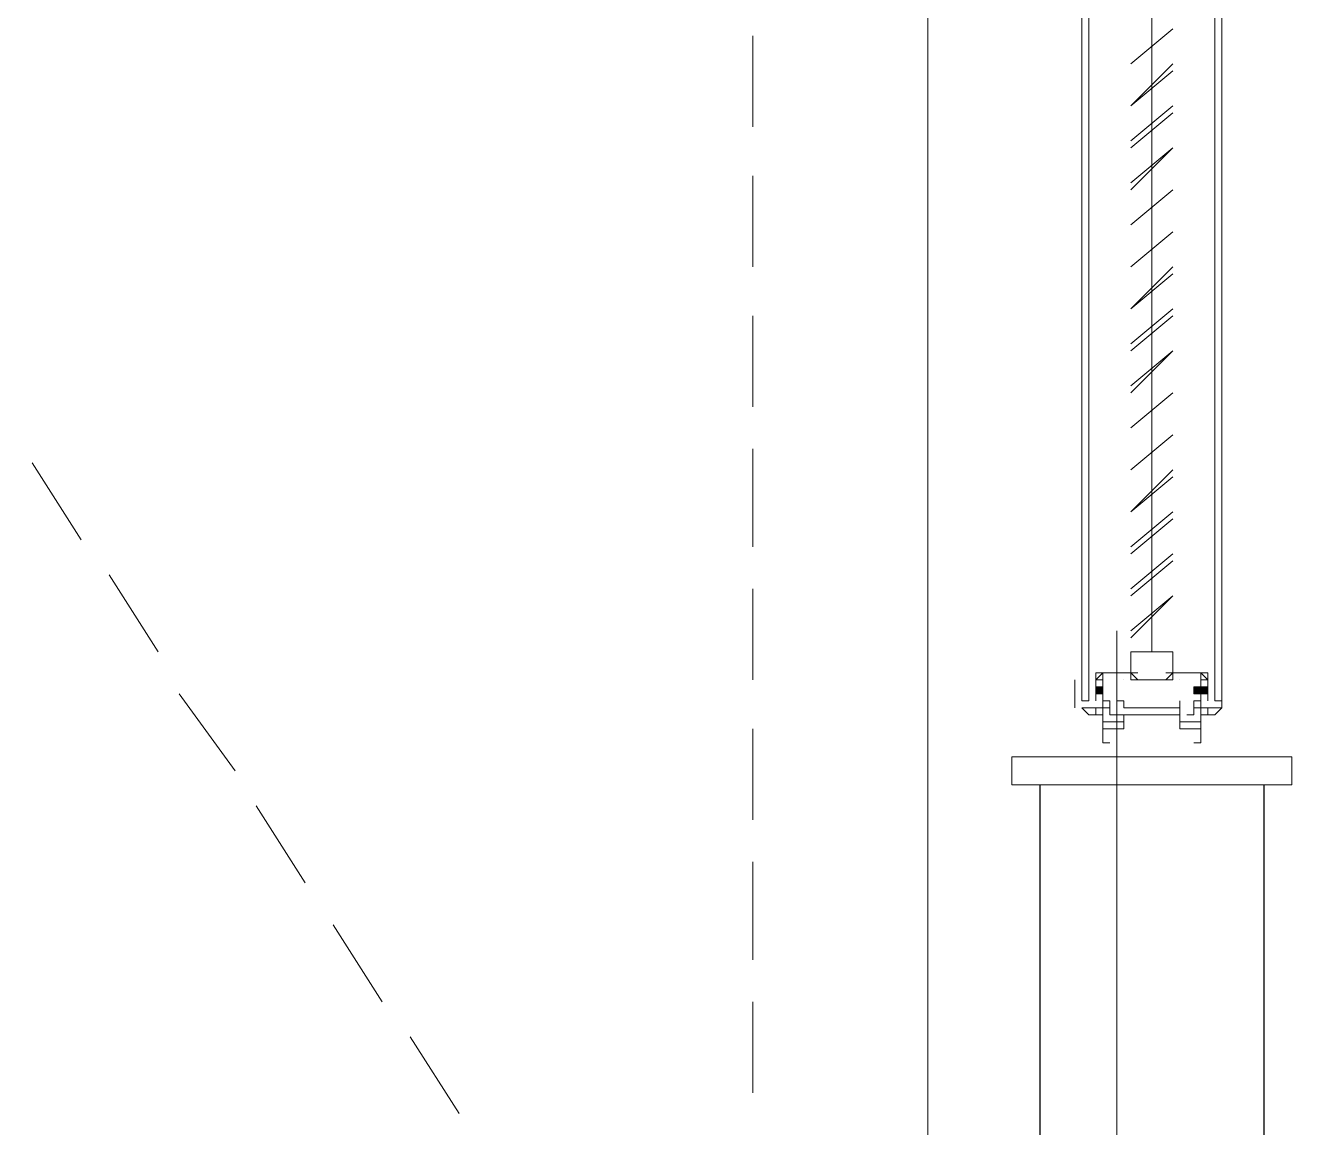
# Model space of a CAD drawing. Header units: millimetres. Extents: x 182 to 575, y -105 to 95.
# Drawn here: x 292.59 to 293.452, y 70.606 to 71.356 of the extents above; entities that cross this region are included whole.
import ezdxf

# ---------------------------------------------------------------- set-up
doc = ezdxf.new("R2010")
doc.units = ezdxf.units.MM
doc.header["$MEASUREMENT"] = 0
doc.layers.add('PDF_Geometry', color=7, linetype='Continuous')
doc.layers.add('PDF_Solid Fills', color=7, linetype='Continuous')

msp = doc.modelspace()

# ---------------------------------------------------------------- hatches: boundary and pattern name
at = {"layer": 'PDF_Solid Fills', "true_color": 0xdddddd, "transparency": 33554559}
for points in [[(293.3183, 70.90148), (293.32306, 70.90148), (293.32306, 70.90625), (293.3183, 70.90625)], [(293.39449, 70.90625), (293.38496, 70.90625), (293.38496, 70.90148), (293.39449, 70.90148)]]:
    msp.add_hatch(color=254, dxfattribs=at).paths.add_polyline_path(points)
h = msp.add_hatch(color=254, dxfattribs=at)
h.paths.add_polyline_path([(293.32306, 70.90148), (293.32306, 70.90148), (293.32306, 70.90148)], flags=0)
h.paths.add_polyline_path([(293.32306, 70.90148), (293.32306, 70.90148), (293.32306, 70.90148)], flags=0)
h.paths.add_polyline_path([(293.32306, 70.90148), (293.32306, 70.90625), (293.32306, 70.90148)], flags=0)
h.paths.add_polyline_path([(293.32306, 70.90148), (293.32306, 70.90625), (293.32306, 70.90148)], flags=0)

# ---------------------------------------------------------------- linework, layer by layer
at = {"layer": 'PDF_Geometry', "lineweight": 13}
for points in [[(293.20401, 73.35862), (293.20401, 69.70625)], [(293.08497, 71.3491), (293.08497, 71.2872)], [(293.08497, 71.25386), (293.08497, 71.19196)], [(293.08497, 71.15862), (293.08497, 71.09672)], [(293.08497, 71.06815), (293.08497, 71.00148)], [(292.62782, 71.00624), (292.59449, 71.05863)], [(292.6802, 70.93005), (292.64687, 70.98244)], [(293.08497, 70.97291), (293.08497, 70.91101)], [(293.33258, 69.94434), (293.33258, 70.94434)], [(292.73258, 70.8491), (292.69449, 70.90148)], [(293.08497, 70.87767), (293.08497, 70.81577)], [(292.7802, 70.77291), (292.74687, 70.82529)], [(293.08497, 70.7872), (293.08497, 70.72053)], [(292.83258, 70.69196), (292.79925, 70.74434)], [(293.08497, 70.69196), (293.08497, 70.63005)], [(292.88496, 70.61577), (292.85163, 70.66815)]]:
    msp.add_lwpolyline(points, dxfattribs=at)
at = {"layer": 'PDF_Geometry', "lineweight": 20}
for points in [[(293.35639, 73.29672), (293.35639, 70.93005)], [(293.37068, 71.33006), (293.34211, 71.30148), (293.37068, 71.32529)], [(293.34211, 71.27767), (293.37068, 71.30148)], [(293.34211, 71.27291), (293.37068, 71.29672)], [(293.34211, 71.24434), (293.37068, 71.27291), (293.34211, 71.2491)], [(293.37068, 71.19196), (293.34211, 71.16339), (293.37068, 71.1872)], [(293.34211, 71.13958), (293.37068, 71.16339)], [(293.34211, 71.13482), (293.37068, 71.15862)], [(293.34211, 71.10624), (293.37068, 71.13482), (293.34211, 71.11101)], [(293.37068, 71.05386), (293.34211, 71.02529), (293.37068, 71.0491)], [(293.34211, 71.00148), (293.37068, 71.02529)], [(293.34211, 70.99672), (293.37068, 71.02053)], [(293.34211, 70.97291), (293.37068, 70.99672)], [(293.34211, 70.96815), (293.37068, 70.99196)], [(293.34211, 70.93958), (293.37068, 70.96815), (293.34211, 70.94434)]]:
    msp.add_lwpolyline(points, dxfattribs=at)
for points in [[(291.55639, 70.30624), (291.55639, 72.4491), (293.20401, 72.4491), (293.20401, 70.30624)], [(293.37068, 71.35386), (293.34211, 71.33006)], [(293.37068, 71.24434), (293.34211, 71.22053)], [(293.37068, 71.21577), (293.34211, 71.19196)], [(293.37068, 71.10624), (293.34211, 71.08243)], [(293.37068, 71.07767), (293.34211, 71.05386)], [(293.37068, 70.93005), (293.37068, 70.91101), (293.34211, 70.91101), (293.34211, 70.93005)], [(293.45163, 70.85862), (293.45163, 70.83958), (293.26115, 70.83958), (293.26115, 70.85862)]]:
    msp.add_lwpolyline(points, close=True, dxfattribs=at)
at = {"layer": 'PDF_Geometry', "lineweight": 13}
for points in [[(293.30877, 70.89672), (293.31354, 70.89672), (293.31354, 71.50148), (293.30877, 71.50148)], [(293.40401, 70.89672), (293.39925, 70.89672), (293.39925, 71.50148), (293.40401, 71.50148)]]:
    msp.add_lwpolyline(points, close=True, dxfattribs=at)
at = {"layer": 'PDF_Geometry', "color": 8, "lineweight": 13, "true_color": 0x808080}
for points in [[(293.30401, 70.91101), (293.30401, 70.89196)], [(293.3183, 70.90148), (293.32306, 70.90148), (293.32306, 70.90625), (293.3183, 70.90625), (293.3183, 70.91101), (293.32306, 70.91577), (293.3183, 70.91101), (293.3183, 70.90625), (293.32306, 70.90625), (293.32306, 70.90148), (293.3183, 70.90148), (293.3183, 70.89672), (293.3183, 70.90148), (293.32306, 70.90148), (293.32306, 70.89196), (293.3183, 70.89196), (293.3183, 70.8872), (293.32306, 70.8872), (293.31354, 70.8872), (293.30877, 70.89196), (293.3183, 70.89196), (293.3183, 70.8872), (293.31354, 70.8872), (293.32306, 70.8872), (293.3183, 70.8872), (293.3183, 70.89196), (293.32306, 70.89196), (293.32306, 70.90148), (293.3183, 70.90148), (293.3183, 70.89672)], [(293.31354, 70.91101), (293.31354, 70.89672), (293.30877, 70.89672), (293.30877, 70.91101), (293.30877, 70.89672), (293.31354, 70.89672)], [(293.34211, 70.91577), (293.3183, 70.91577), (293.3183, 70.91101), (293.32306, 70.91101), (293.32306, 70.91577), (293.33734, 70.91577), (293.32306, 70.91577), (293.32306, 70.91101), (293.3183, 70.91101), (293.3183, 70.91577), (293.34211, 70.91577), (293.34687, 70.91577)], [(293.34687, 70.91101), (293.35639, 70.91101), (293.34687, 70.91101), (293.35639, 70.91101), (293.34687, 70.91101), (293.34211, 70.91101), (293.34687, 70.91101), (293.34211, 70.91577)], [(293.34687, 70.91101), (293.34211, 70.91101)], [(293.36592, 70.91101), (293.35639, 70.91101), (293.36592, 70.91101), (293.35639, 70.91101), (293.36592, 70.91101), (293.37068, 70.91101), (293.36592, 70.91101), (293.37068, 70.91577)], [(293.36592, 70.91577), (293.37068, 70.91577), (293.39449, 70.91577), (293.39449, 70.91101), (293.38973, 70.91101), (293.38973, 70.91577), (293.37544, 70.91577), (293.38973, 70.91577), (293.38973, 70.91101), (293.39449, 70.91101), (293.39449, 70.91577), (293.37068, 70.91577)], [(293.37068, 70.91101), (293.36592, 70.91101)], [(293.39449, 70.91101), (293.39449, 70.90625), (293.38973, 70.90625), (293.38973, 70.90148), (293.39449, 70.90148), (293.38973, 70.90148), (293.38973, 70.90625), (293.39449, 70.90625), (293.39449, 70.91101), (293.38973, 70.91577)], [(293.40401, 70.89196), (293.39925, 70.8872), (293.38973, 70.8872), (293.39449, 70.8872), (293.39449, 70.89196), (293.38973, 70.89196), (293.38973, 70.90148), (293.39449, 70.90148), (293.39449, 70.89672), (293.39449, 70.90148), (293.39449, 70.89672), (293.39449, 70.90148), (293.38973, 70.90148), (293.38973, 70.89196), (293.39449, 70.89196), (293.39449, 70.8872), (293.38973, 70.8872), (293.39925, 70.8872), (293.40401, 70.89196), (293.40401, 70.91101), (293.40401, 70.89672), (293.39925, 70.89672), (293.39925, 70.91101), (293.39925, 70.89672), (293.40401, 70.89672), (293.40401, 70.91101), (293.40401, 70.89196), (293.39449, 70.89196), (293.39449, 70.8872), (293.39925, 70.8872), (293.39449, 70.8872), (293.39449, 70.89196)], [(293.3183, 70.90148), (293.3183, 70.90625), (293.3183, 70.90148), (293.3183, 70.90625), (293.3183, 70.90148), (293.3183, 70.90625)], [(293.3183, 70.90148), (293.3183, 70.90625), (293.3183, 70.90148), (293.3183, 70.90625), (293.3183, 70.90148), (293.3183, 70.90625)], [(293.32306, 70.90625), (293.32306, 70.90148), (293.32306, 70.90625), (293.32306, 70.90148), (293.32306, 70.90625), (293.32306, 70.90148)], [(293.32306, 70.90148), (293.32306, 70.90625), (293.32306, 70.90148), (293.32306, 70.90625)], [(293.33258, 70.8872), (293.32782, 70.8872), (293.32782, 70.89672), (293.32306, 70.89672), (293.32306, 70.90148), (293.32306, 70.89672), (293.32782, 70.89672), (293.32782, 70.8872), (293.32782, 70.89672), (293.32306, 70.89672), (293.32306, 70.90148), (293.32306, 70.89672), (293.32782, 70.89672), (293.32782, 70.8872)], [(293.38973, 70.90148), (293.38973, 70.89672), (293.38496, 70.89672), (293.38496, 70.8872), (293.3802, 70.8872), (293.38496, 70.8872), (293.38496, 70.89672), (293.38973, 70.89672), (293.38973, 70.90148), (293.38973, 70.89672), (293.38496, 70.89672), (293.38496, 70.8872), (293.38496, 70.89672), (293.38973, 70.89672), (293.38973, 70.90148), (293.38973, 70.90625), (293.38496, 70.90625), (293.38496, 70.90148), (293.38973, 70.90148), (293.38973, 70.90625), (293.38973, 70.90148), (293.38973, 70.90625), (293.38496, 70.90625), (293.38496, 70.90148)], [(293.38973, 70.90148), (293.38973, 70.90625), (293.38973, 70.90148), (293.38973, 70.90625)], [(293.39449, 70.90148), (293.39449, 70.90625), (293.39449, 70.90148), (293.39449, 70.90625), (293.39449, 70.90148), (293.39449, 70.90625)], [(293.39449, 70.90148), (293.39449, 70.90625), (293.39449, 70.90148), (293.39449, 70.90625), (293.39449, 70.90148), (293.39449, 70.90625)], [(293.31354, 70.8872), (293.3183, 70.8872), (293.3183, 70.89196), (293.30877, 70.89196)]]:
    msp.add_lwpolyline(points, close=True, dxfattribs=at)
for points in [[(293.3183, 70.91101), (293.32306, 70.91577), (293.3183, 70.91101), (293.3183, 70.90625)], [(293.32306, 70.90625), (293.32306, 70.91101), (293.32306, 70.90625)], [(293.32306, 70.90625), (293.32306, 70.91101), (293.32306, 70.90625)], [(293.33734, 70.91577), (293.33734, 70.91577)], [(293.33734, 70.91577), (293.33734, 70.91577)], [(293.33734, 70.91101), (293.33734, 70.91101)], [(293.33734, 70.91101), (293.33734, 70.91101)], [(293.33734, 70.91101), (293.33734, 70.91101)], [(293.33734, 70.91101), (293.33734, 70.91101)], [(293.33734, 70.91101), (293.33734, 70.91101)], [(293.33734, 70.91101), (293.33734, 70.91101)], [(293.33734, 70.91101), (293.33734, 70.91101)], [(293.33734, 70.91101), (293.33734, 70.91101)], [(293.33734, 70.91101), (293.33734, 70.91101)], [(293.33734, 70.91101), (293.33734, 70.91101)], [(293.33734, 70.91101), (293.33734, 70.91101)], [(293.33734, 70.91101), (293.33734, 70.91101)], [(293.34211, 70.91577), (293.34211, 70.91577)], [(293.34211, 70.91577), (293.34211, 70.91577)], [(293.34211, 70.91101), (293.34211, 70.91101)], [(293.34211, 70.91101), (293.34211, 70.91101)], [(293.34211, 70.91101), (293.34211, 70.91101)], [(293.34211, 70.91101), (293.34211, 70.91101)], [(293.34211, 70.91101), (293.34211, 70.91101)], [(293.34211, 70.91101), (293.34211, 70.91101)], [(293.34211, 70.91101), (293.34211, 70.91101)], [(293.34687, 70.91577), (293.34687, 70.91577)], [(293.34687, 70.91577), (293.34687, 70.91577)], [(293.36592, 70.91577), (293.36592, 70.91577)], [(293.36592, 70.91577), (293.36592, 70.91577)], [(293.37068, 70.91577), (293.37068, 70.91577)], [(293.37068, 70.91577), (293.37068, 70.91577)], [(293.37068, 70.91101), (293.37068, 70.91101)], [(293.37068, 70.91101), (293.37068, 70.91101)], [(293.37068, 70.91101), (293.37068, 70.91101)], [(293.37068, 70.91101), (293.37068, 70.91101)], [(293.37068, 70.91101), (293.37068, 70.91101)], [(293.37068, 70.91101), (293.37068, 70.91101)], [(293.37068, 70.91101), (293.37068, 70.91101)], [(293.37068, 70.91101), (293.37068, 70.91101)], [(293.37068, 70.91101), (293.37068, 70.91101)], [(293.37068, 70.91101), (293.37068, 70.91101)], [(293.37068, 70.91101), (293.37068, 70.91101)], [(293.37544, 70.91577), (293.37544, 70.91577)], [(293.37544, 70.91577), (293.37544, 70.91577)], [(293.37544, 70.91101), (293.37544, 70.91101)], [(293.37544, 70.91101), (293.37544, 70.91101)], [(293.37544, 70.91101), (293.37544, 70.91101)], [(293.37544, 70.91101), (293.37544, 70.91101)], [(293.37544, 70.91101), (293.37544, 70.91101)], [(293.37544, 70.91101), (293.37544, 70.91101)], [(293.39449, 70.90625), (293.39449, 70.91101), (293.38973, 70.91577), (293.39449, 70.91101)], [(293.38973, 70.90625), (293.38973, 70.91101), (293.38973, 70.90625)], [(293.38973, 70.90625), (293.38973, 70.91101), (293.38973, 70.90625)], [(293.31354, 70.90625), (293.31354, 70.90625)], [(293.31354, 70.90625), (293.31354, 70.90625)], [(293.39925, 70.90625), (293.39925, 70.90625)], [(293.39925, 70.90625), (293.39925, 70.90625)], [(293.31354, 70.89196), (293.31354, 70.89196)], [(293.31354, 70.89196), (293.31354, 70.89196)], [(293.3183, 70.89196), (293.3183, 70.89196)], [(293.3183, 70.89196), (293.3183, 70.89196)], [(293.38496, 70.89672), (293.38973, 70.89672), (293.38973, 70.86815), (293.38496, 70.86815), (293.38973, 70.86815), (293.38973, 70.87767), (293.37544, 70.87767), (293.37544, 70.8872), (293.35639, 70.8872), (293.33734, 70.8872), (293.33734, 70.87767), (293.32306, 70.87767), (293.32306, 70.86815), (293.32782, 70.86815), (293.32306, 70.86815), (293.32306, 70.89672), (293.32782, 70.89672)], [(293.32782, 70.89196), (293.32306, 70.89196), (293.32306, 70.88244), (293.33734, 70.88244), (293.33734, 70.8872), (293.33258, 70.8872), (293.33258, 70.89672), (293.33734, 70.89672), (293.33734, 70.89196), (293.35639, 70.89196), (293.37544, 70.89196), (293.37544, 70.89672), (293.37544, 70.8872), (293.37544, 70.88244), (293.38973, 70.88244), (293.38973, 70.89196), (293.38496, 70.89196)], [(293.39449, 70.89196), (293.39449, 70.89196)], [(293.39449, 70.89196), (293.39449, 70.89196)], [(293.39925, 70.89196), (293.39925, 70.89196)], [(293.39925, 70.89196), (293.39925, 70.89196)]]:
    msp.add_lwpolyline(points, dxfattribs=at)
at = {"layer": 'PDF_Geometry', "color": 254, "lineweight": 13, "true_color": 0xdddddd}
for points in [[(293.3183, 70.90625), (293.3183, 70.90625), (293.3183, 70.90625)], [(293.3183, 70.90625), (293.3183, 70.90625), (293.3183, 70.90625)], [(293.3183, 70.90625), (293.3183, 70.90625), (293.3183, 70.90625)], [(293.3183, 70.90625), (293.3183, 70.90625), (293.3183, 70.90625)], [(293.3183, 70.90625), (293.3183, 70.90625), (293.3183, 70.90625)], [(293.3183, 70.90625), (293.3183, 70.90625), (293.3183, 70.90625)], [(293.3183, 70.90625), (293.3183, 70.90625), (293.3183, 70.90625)], [(293.3183, 70.90625), (293.3183, 70.90625), (293.3183, 70.90625)], [(293.3183, 70.90148), (293.3183, 70.90625), (293.3183, 70.90148)], [(293.3183, 70.90148), (293.3183, 70.90625), (293.3183, 70.90148)], [(293.3183, 70.90625), (293.3183, 70.90625), (293.3183, 70.90625)], [(293.3183, 70.90625), (293.3183, 70.90625), (293.3183, 70.90625)], [(293.3183, 70.90625), (293.3183, 70.90625), (293.3183, 70.90625)], [(293.3183, 70.90625), (293.3183, 70.90625), (293.3183, 70.90625)], [(293.3183, 70.90625), (293.3183, 70.90625), (293.3183, 70.90625)], [(293.3183, 70.90625), (293.3183, 70.90625), (293.3183, 70.90625)], [(293.3183, 70.90625), (293.3183, 70.90625), (293.3183, 70.90625)], [(293.3183, 70.90625), (293.3183, 70.90625), (293.3183, 70.90625)], [(293.3183, 70.90148), (293.3183, 70.90625), (293.3183, 70.90148)], [(293.3183, 70.90148), (293.3183, 70.90625), (293.3183, 70.90148)], [(293.3183, 70.90148), (293.3183, 70.90148), (293.3183, 70.90148)], [(293.3183, 70.90148), (293.3183, 70.90148), (293.3183, 70.90148)], [(293.3183, 70.90148), (293.3183, 70.90148), (293.3183, 70.90148)], [(293.3183, 70.90148), (293.3183, 70.90148), (293.3183, 70.90148)], [(293.3183, 70.90148), (293.3183, 70.90148), (293.3183, 70.90148)], [(293.3183, 70.90148), (293.3183, 70.90148), (293.3183, 70.90148)], [(293.3183, 70.90148), (293.3183, 70.90148), (293.3183, 70.90148)], [(293.3183, 70.90148), (293.3183, 70.90148), (293.3183, 70.90148)], [(293.3183, 70.90148), (293.3183, 70.90148), (293.3183, 70.90148)], [(293.3183, 70.90148), (293.3183, 70.90148), (293.3183, 70.90148)], [(293.3183, 70.90148), (293.3183, 70.90148), (293.3183, 70.90148)], [(293.3183, 70.90148), (293.3183, 70.90148), (293.3183, 70.90148)], [(293.3183, 70.90148), (293.3183, 70.90148), (293.3183, 70.90148)], [(293.3183, 70.90148), (293.3183, 70.90148), (293.3183, 70.90148)], [(293.32306, 70.90625), (293.32306, 70.90625), (293.32306, 70.90625)], [(293.32306, 70.90625), (293.32306, 70.90625), (293.32306, 70.90625)], [(293.32306, 70.90625), (293.32306, 70.90625), (293.32306, 70.90625)], [(293.32306, 70.90625), (293.32306, 70.90625), (293.32306, 70.90625)], [(293.32306, 70.90625), (293.32306, 70.90625), (293.32306, 70.90625)], [(293.32306, 70.90625), (293.32306, 70.90625), (293.32306, 70.90625)], [(293.32306, 70.90625), (293.32306, 70.90625), (293.32306, 70.90625)], [(293.32306, 70.90625), (293.32306, 70.90625), (293.32306, 70.90625)], [(293.32306, 70.90625), (293.32306, 70.90625), (293.32306, 70.90625)], [(293.32306, 70.90625), (293.32306, 70.90625), (293.32306, 70.90625)], [(293.32306, 70.90625), (293.32306, 70.90625), (293.32306, 70.90625)], [(293.32306, 70.90625), (293.32306, 70.90625), (293.32306, 70.90625)], [(293.32306, 70.90625), (293.32306, 70.90625), (293.32306, 70.90625)], [(293.32306, 70.90625), (293.32306, 70.90625), (293.32306, 70.90625)], [(293.32306, 70.90625), (293.32306, 70.90625), (293.32306, 70.90625)], [(293.32306, 70.90625), (293.32306, 70.90625), (293.32306, 70.90625)], [(293.32306, 70.90625), (293.32306, 70.90625), (293.32306, 70.90625)], [(293.32306, 70.90625), (293.32306, 70.90625), (293.32306, 70.90625)], [(293.32306, 70.90625), (293.32306, 70.90625), (293.32306, 70.90625)], [(293.32306, 70.90625), (293.32306, 70.90625), (293.32306, 70.90625)], [(293.32306, 70.90625), (293.32306, 70.90625), (293.32306, 70.90625)], [(293.32306, 70.90625), (293.32306, 70.90625), (293.32306, 70.90625)], [(293.32306, 70.90625), (293.32306, 70.90625), (293.32306, 70.90625)], [(293.32306, 70.90625), (293.32306, 70.90625), (293.32306, 70.90625)], [(293.32306, 70.90625), (293.32306, 70.90625), (293.32306, 70.90625)], [(293.32306, 70.90625), (293.32306, 70.90625), (293.32306, 70.90625)], [(293.32306, 70.90625), (293.32306, 70.90625), (293.32306, 70.90625)], [(293.32306, 70.90625), (293.32306, 70.90625), (293.32306, 70.90625)], [(293.32306, 70.90625), (293.32306, 70.90625), (293.32306, 70.90625)], [(293.32306, 70.90625), (293.32306, 70.90625), (293.32306, 70.90625)], [(293.32306, 70.90625), (293.32306, 70.90625), (293.32306, 70.90625)], [(293.32306, 70.90625), (293.32306, 70.90625), (293.32306, 70.90625)], [(293.32306, 70.90625), (293.32306, 70.90625), (293.32306, 70.90625)], [(293.32306, 70.90625), (293.32306, 70.90625), (293.32306, 70.90625)], [(293.32306, 70.90625), (293.32306, 70.90625), (293.32306, 70.90625)], [(293.32306, 70.90625), (293.32306, 70.90625), (293.32306, 70.90625)], [(293.32306, 70.90625), (293.32306, 70.90625), (293.32306, 70.90625)], [(293.32306, 70.90625), (293.32306, 70.90625), (293.32306, 70.90625)], [(293.32306, 70.90625), (293.32306, 70.90625), (293.32306, 70.90625)], [(293.32306, 70.90625), (293.32306, 70.90625), (293.32306, 70.90625)], [(293.32306, 70.90625), (293.32306, 70.90625), (293.32306, 70.90625)], [(293.32306, 70.90625), (293.32306, 70.90625), (293.32306, 70.90625)], [(293.32306, 70.90625), (293.32306, 70.90625), (293.32306, 70.90625)], [(293.32306, 70.90625), (293.32306, 70.90625), (293.32306, 70.90625)], [(293.32306, 70.90625), (293.32306, 70.90625), (293.32306, 70.90625)], [(293.32306, 70.90625), (293.32306, 70.90625), (293.32306, 70.90625)], [(293.32306, 70.90625), (293.32306, 70.90625), (293.32306, 70.90625)], [(293.32306, 70.90625), (293.32306, 70.90625), (293.32306, 70.90625)], [(293.32306, 70.90148), (293.32306, 70.90625), (293.32306, 70.90148)], [(293.32306, 70.90148), (293.32306, 70.90625), (293.32306, 70.90148)], [(293.32306, 70.90148), (293.32306, 70.90148), (293.32306, 70.90148)], [(293.32306, 70.90148), (293.32306, 70.90148), (293.32306, 70.90148)], [(293.32306, 70.90148), (293.32306, 70.90148), (293.32306, 70.90148)], [(293.32306, 70.90148), (293.32306, 70.90148), (293.32306, 70.90148)], [(293.32306, 70.90148), (293.32306, 70.90148), (293.32306, 70.90148)], [(293.32306, 70.90148), (293.32306, 70.90148), (293.32306, 70.90148)], [(293.32306, 70.90148), (293.32306, 70.90148), (293.32306, 70.90148)], [(293.32306, 70.90148), (293.32306, 70.90148), (293.32306, 70.90148)], [(293.32306, 70.90148), (293.32306, 70.90148), (293.32306, 70.90148)], [(293.32306, 70.90148), (293.32306, 70.90148), (293.32306, 70.90148)], [(293.32306, 70.90148), (293.32306, 70.90148), (293.32306, 70.90148)], [(293.32306, 70.90148), (293.32306, 70.90148), (293.32306, 70.90148)], [(293.32306, 70.90148), (293.32306, 70.90148), (293.32306, 70.90148)], [(293.32306, 70.90148), (293.32306, 70.90148), (293.32306, 70.90148)], [(293.32306, 70.90148), (293.32306, 70.90148), (293.32306, 70.90148)], [(293.32306, 70.90148), (293.32306, 70.90148), (293.32306, 70.90148)], [(293.32306, 70.90148), (293.32306, 70.90148), (293.32306, 70.90148)], [(293.32306, 70.90148), (293.32306, 70.90148), (293.32306, 70.90148)], [(293.32306, 70.90148), (293.32306, 70.90148), (293.32306, 70.90148)], [(293.32306, 70.90148), (293.32306, 70.90148), (293.32306, 70.90148)], [(293.32306, 70.90148), (293.32306, 70.90148), (293.32306, 70.90148)], [(293.32306, 70.90148), (293.32306, 70.90148), (293.32306, 70.90148)], [(293.32306, 70.90148), (293.32306, 70.90148), (293.32306, 70.90148)], [(293.32306, 70.90148), (293.32306, 70.90148), (293.32306, 70.90148)], [(293.32306, 70.90148), (293.32306, 70.90148), (293.32306, 70.90148)], [(293.32306, 70.90148), (293.32306, 70.90148), (293.32306, 70.90148)], [(293.32306, 70.90148), (293.32306, 70.90148), (293.32306, 70.90148)], [(293.32306, 70.90148), (293.32306, 70.90148), (293.32306, 70.90148)], [(293.32306, 70.90148), (293.32306, 70.90148), (293.32306, 70.90148)], [(293.32306, 70.90148), (293.32306, 70.90148), (293.32306, 70.90148)], [(293.32306, 70.90148), (293.32306, 70.90148), (293.32306, 70.90148)], [(293.32306, 70.90148), (293.32306, 70.90148), (293.32306, 70.90148)], [(293.32306, 70.90148), (293.32306, 70.90148), (293.32306, 70.90148)], [(293.32306, 70.90148), (293.32306, 70.90148), (293.32306, 70.90148)], [(293.32306, 70.90148), (293.32306, 70.90148), (293.32306, 70.90148)], [(293.32306, 70.90148), (293.32306, 70.90148), (293.32306, 70.90148)], [(293.32306, 70.90148), (293.32306, 70.90148), (293.32306, 70.90148)], [(293.32306, 70.90148), (293.32306, 70.90148), (293.32306, 70.90148)], [(293.32306, 70.90148), (293.32306, 70.90148), (293.32306, 70.90148)], [(293.32306, 70.90148), (293.32306, 70.90148), (293.32306, 70.90148)], [(293.38973, 70.90625), (293.38496, 70.90625), (293.38973, 70.90625)], [(293.38496, 70.90625), (293.38973, 70.90625), (293.38496, 70.90625)], [(293.38496, 70.90625), (293.38973, 70.90625), (293.38496, 70.90625)], [(293.38973, 70.90625), (293.38973, 70.90625), (293.38973, 70.90625)], [(293.38973, 70.90625), (293.38973, 70.90625), (293.38973, 70.90625)], [(293.38973, 70.90625), (293.38973, 70.90625), (293.38973, 70.90625)], [(293.38973, 70.90625), (293.38973, 70.90625), (293.38973, 70.90625)], [(293.38973, 70.90625), (293.38973, 70.90625), (293.38973, 70.90625)], [(293.38973, 70.90625), (293.38973, 70.90625), (293.38973, 70.90625)], [(293.38973, 70.90625), (293.38973, 70.90625), (293.38973, 70.90625)], [(293.38973, 70.90625), (293.38973, 70.90625), (293.38973, 70.90625)], [(293.38973, 70.90625), (293.38973, 70.90625), (293.38973, 70.90625)], [(293.38973, 70.90625), (293.38973, 70.90625), (293.38973, 70.90625)], [(293.38973, 70.90625), (293.38973, 70.90625), (293.38973, 70.90625)], [(293.38973, 70.90625), (293.38973, 70.90625), (293.38973, 70.90625)], [(293.38973, 70.90625), (293.38973, 70.90625), (293.38973, 70.90625)], [(293.38973, 70.90625), (293.38973, 70.90625), (293.38973, 70.90625)], [(293.38973, 70.90625), (293.38973, 70.90625), (293.38973, 70.90625)], [(293.38973, 70.90625), (293.38973, 70.90625), (293.38973, 70.90625)], [(293.38973, 70.90625), (293.38973, 70.90625), (293.38973, 70.90625)], [(293.38973, 70.90625), (293.38973, 70.90625), (293.38973, 70.90625)], [(293.38973, 70.90148), (293.38973, 70.90625), (293.38973, 70.90148)], [(293.38973, 70.90148), (293.38973, 70.90625), (293.38973, 70.90148)], [(293.38973, 70.90625), (293.38973, 70.90625), (293.38973, 70.90625)], [(293.38973, 70.90625), (293.38973, 70.90625), (293.38973, 70.90625)], [(293.38973, 70.90625), (293.38973, 70.90625), (293.38973, 70.90625)], [(293.38973, 70.90625), (293.38973, 70.90625), (293.38973, 70.90625)], [(293.38973, 70.90625), (293.38973, 70.90625), (293.38973, 70.90625)], [(293.38973, 70.90625), (293.38973, 70.90625), (293.38973, 70.90625)], [(293.38973, 70.90625), (293.38973, 70.90625), (293.38973, 70.90625)], [(293.38973, 70.90625), (293.38973, 70.90625), (293.38973, 70.90625)], [(293.38973, 70.90625), (293.38973, 70.90625), (293.38973, 70.90625)], [(293.38973, 70.90625), (293.38973, 70.90625), (293.38973, 70.90625)], [(293.38973, 70.90625), (293.38973, 70.90625), (293.38973, 70.90625)], [(293.38973, 70.90625), (293.38973, 70.90625), (293.38973, 70.90625)], [(293.38973, 70.90625), (293.38973, 70.90625), (293.38973, 70.90625)], [(293.38973, 70.90625), (293.38973, 70.90625), (293.38973, 70.90625)], [(293.38973, 70.90625), (293.38973, 70.90625), (293.38973, 70.90625)], [(293.38973, 70.90625), (293.38973, 70.90625), (293.38973, 70.90625)], [(293.38973, 70.90625), (293.38973, 70.90625), (293.38973, 70.90625)], [(293.38973, 70.90625), (293.38973, 70.90625), (293.38973, 70.90625)], [(293.38973, 70.90625), (293.38973, 70.90625), (293.38973, 70.90625)], [(293.38973, 70.90148), (293.38973, 70.90625), (293.38973, 70.90148)], [(293.38973, 70.90148), (293.38973, 70.90625), (293.38973, 70.90148)], [(293.38973, 70.90148), (293.38973, 70.90148), (293.38973, 70.90148)], [(293.38973, 70.90148), (293.38973, 70.90148), (293.38973, 70.90148)], [(293.38973, 70.90148), (293.38973, 70.90148), (293.38973, 70.90148)], [(293.38973, 70.90148), (293.38973, 70.90148), (293.38973, 70.90148)], [(293.38973, 70.90148), (293.38973, 70.90148), (293.38973, 70.90148)], [(293.38973, 70.90148), (293.38973, 70.90148), (293.38973, 70.90148)], [(293.38973, 70.90148), (293.38973, 70.90148), (293.38973, 70.90148)], [(293.38973, 70.90148), (293.38973, 70.90148), (293.38973, 70.90148)], [(293.38973, 70.90148), (293.38973, 70.90148), (293.38973, 70.90148)], [(293.38973, 70.90148), (293.38973, 70.90148), (293.38973, 70.90148)], [(293.38973, 70.90148), (293.38973, 70.90148), (293.38973, 70.90148)], [(293.38973, 70.90148), (293.38973, 70.90148), (293.38973, 70.90148)], [(293.38973, 70.90148), (293.38973, 70.90148), (293.38973, 70.90148)], [(293.38973, 70.90148), (293.38973, 70.90148), (293.38973, 70.90148)], [(293.38973, 70.90148), (293.38973, 70.90148), (293.38973, 70.90148)], [(293.38973, 70.90148), (293.38973, 70.90148), (293.38973, 70.90148)], [(293.38973, 70.90148), (293.38973, 70.90148), (293.38973, 70.90148)], [(293.38973, 70.90148), (293.38973, 70.90148), (293.38973, 70.90148)], [(293.38973, 70.90148), (293.38973, 70.90148), (293.38973, 70.90148)], [(293.38973, 70.90148), (293.38973, 70.90148), (293.38973, 70.90148)], [(293.38973, 70.90148), (293.38973, 70.90148), (293.38973, 70.90148)], [(293.38973, 70.90148), (293.38973, 70.90148), (293.38973, 70.90148)], [(293.38973, 70.90148), (293.38973, 70.90148), (293.38973, 70.90148)], [(293.38973, 70.90148), (293.38973, 70.90148), (293.38973, 70.90148)], [(293.38973, 70.90148), (293.38973, 70.90148), (293.38973, 70.90148)], [(293.38973, 70.90148), (293.38973, 70.90148), (293.38973, 70.90148)], [(293.38973, 70.90148), (293.38973, 70.90148), (293.38973, 70.90148)], [(293.38973, 70.90148), (293.38973, 70.90148), (293.38973, 70.90148)], [(293.38973, 70.90148), (293.38973, 70.90148), (293.38973, 70.90148)], [(293.38973, 70.90148), (293.38973, 70.90148), (293.38973, 70.90148)], [(293.38973, 70.90148), (293.38973, 70.90148), (293.38973, 70.90148)], [(293.38973, 70.90148), (293.38973, 70.90148), (293.38973, 70.90148)], [(293.38973, 70.90148), (293.38973, 70.90148), (293.38973, 70.90148)], [(293.38973, 70.90148), (293.38973, 70.90148), (293.38973, 70.90148)], [(293.38973, 70.90148), (293.38973, 70.90148), (293.38973, 70.90148)], [(293.38973, 70.90148), (293.38973, 70.90148), (293.38973, 70.90148)], [(293.38973, 70.90148), (293.38973, 70.90148), (293.38973, 70.90148)], [(293.38973, 70.90148), (293.38973, 70.90148), (293.38973, 70.90148)], [(293.39449, 70.90625), (293.39449, 70.90625), (293.39449, 70.90625)], [(293.39449, 70.90625), (293.39449, 70.90625), (293.39449, 70.90625)], [(293.39449, 70.90625), (293.39449, 70.90625), (293.39449, 70.90625)], [(293.39449, 70.90625), (293.39449, 70.90625), (293.39449, 70.90625)], [(293.39449, 70.90625), (293.39449, 70.90625), (293.39449, 70.90625)], [(293.39449, 70.90625), (293.39449, 70.90625), (293.39449, 70.90625)], [(293.39449, 70.90625), (293.39449, 70.90625), (293.39449, 70.90625)], [(293.39449, 70.90625), (293.39449, 70.90625), (293.39449, 70.90625)], [(293.39449, 70.90148), (293.39449, 70.90625), (293.39449, 70.90148)], [(293.39449, 70.90148), (293.39449, 70.90625), (293.39449, 70.90148)], [(293.39449, 70.90625), (293.39449, 70.90625), (293.39449, 70.90625)], [(293.39449, 70.90625), (293.39449, 70.90625), (293.39449, 70.90625)], [(293.39449, 70.90625), (293.39449, 70.90625), (293.39449, 70.90625)], [(293.39449, 70.90625), (293.39449, 70.90625), (293.39449, 70.90625)], [(293.39449, 70.90625), (293.39449, 70.90625), (293.39449, 70.90625)], [(293.39449, 70.90625), (293.39449, 70.90625), (293.39449, 70.90625)], [(293.39449, 70.90625), (293.39449, 70.90625), (293.39449, 70.90625)], [(293.39449, 70.90625), (293.39449, 70.90625), (293.39449, 70.90625)], [(293.39449, 70.90148), (293.39449, 70.90625), (293.39449, 70.90148)], [(293.39449, 70.90148), (293.39449, 70.90625), (293.39449, 70.90148)], [(293.39449, 70.90148), (293.39449, 70.90148), (293.39449, 70.90148)], [(293.39449, 70.90148), (293.39449, 70.90148), (293.39449, 70.90148)], [(293.39449, 70.90148), (293.39449, 70.90148), (293.39449, 70.90148)], [(293.39449, 70.90148), (293.39449, 70.90148), (293.39449, 70.90148)], [(293.39449, 70.90148), (293.39449, 70.90148), (293.39449, 70.90148)], [(293.39449, 70.90148), (293.39449, 70.90148), (293.39449, 70.90148)], [(293.39449, 70.90148), (293.39449, 70.90148), (293.39449, 70.90148)], [(293.39449, 70.90148), (293.39449, 70.90148), (293.39449, 70.90148)], [(293.39449, 70.90148), (293.39449, 70.90148), (293.39449, 70.90148)], [(293.39449, 70.90148), (293.39449, 70.90148), (293.39449, 70.90148)], [(293.39449, 70.90148), (293.39449, 70.90148), (293.39449, 70.90148)], [(293.39449, 70.90148), (293.39449, 70.90148), (293.39449, 70.90148)], [(293.39449, 70.90148), (293.39449, 70.90148), (293.39449, 70.90148)], [(293.39449, 70.90148), (293.39449, 70.90148), (293.39449, 70.90148)]]:
    msp.add_lwpolyline(points, dxfattribs=at)
msp.add_lwpolyline([(293.38973, 70.90148), (293.38973, 70.90148), (293.38973, 70.90148)], close=True, dxfattribs=at)
at = {"layer": 'PDF_Geometry', "lineweight": 25}
for points in [[(293.2802, 70.83958), (293.2802, 69.70625)], [(293.43259, 70.83958), (293.43259, 69.70625)]]:
    msp.add_lwpolyline(points, dxfattribs=at)

doc.saveas('drawing.dxf')
